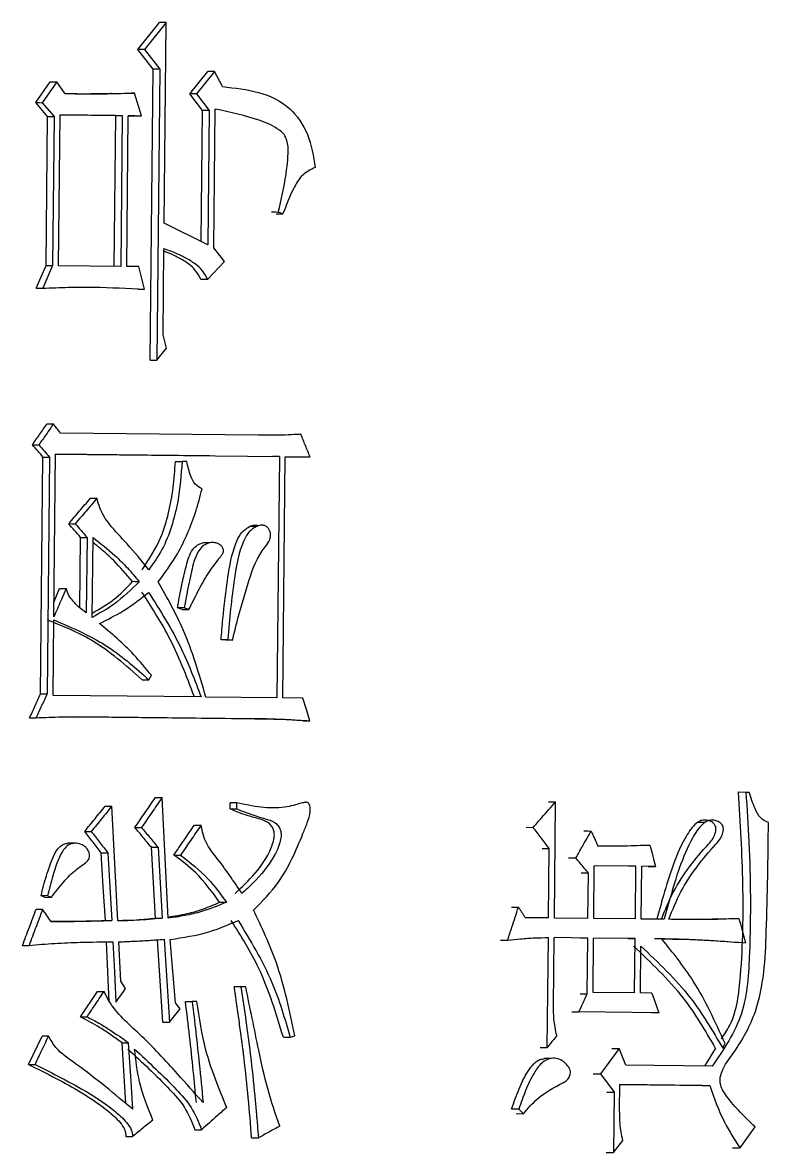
# Model space of a CAD drawing. Header units: millimetres. Extents: x 2448 to 4397, y 790 to 2168.
# Drawn here: x 3190.34 to 3195.16, y 988 to 995.3 of the extents above; entities that cross this region are included whole.
import ezdxf

# ---------------------------------------------------------------- set-up
doc = ezdxf.new("R2010")
doc.units = ezdxf.units.MM

msp = doc.modelspace()

# ---------------------------------------------------------------- linework, layer by layer
at = {"color": 7, "linetype": 'Continuous', "lineweight": 25}
for p, q in [((3191.0817, 995.1216), (3191.2218, 995.2953)), ((3191.2647, 995.295), (3191.1244, 995.1214)), ((3191.2519, 994.0003), (3191.2647, 995.295)), ((3191.1804, 994.9939), (3191.0817, 995.1216)), ((3191.1244, 995.1214), (3191.2232, 994.9937)), ((3191.1618, 993.1151), (3191.1804, 994.9939)), ((3191.2232, 994.9937), (3191.2046, 993.1148)), ((3191.4169, 994.8355), (3191.5333, 994.9803)), ((3191.5766, 994.98), (3191.4601, 994.8353)), ((3191.6294, 994.8821), (3191.5766, 994.98)), ((3190.4221, 994.7784), (3190.5164, 994.9137)), ((3190.5583, 994.9134), (3190.4639, 994.7781)), ((3190.6117, 994.8349), (3190.5583, 994.9134)), ((3190.9085, 994.8367), (3191.0173, 994.84)), ((3191.1047, 994.6932), (3191.0599, 994.8397)), ((3191.5001, 994.7275), (3191.4169, 994.8355)), ((3191.4601, 994.8353), (3191.5434, 994.7273)), ((3190.4987, 994.6899), (3190.4221, 994.7784)), ((3190.4639, 994.7781), (3190.5406, 994.6897)), ((3190.4891, 993.7261), (3190.4987, 994.6899)), ((3190.5406, 994.6897), (3190.531, 993.7259)), ((3190.5698, 993.7255), (3190.5794, 994.699)), ((3190.5794, 994.699), (3190.9813, 994.6945)), ((3190.9388, 994.6948), (3190.5794, 994.6988)), ((3190.9292, 993.7213), (3190.9388, 994.6948)), ((3190.9388, 994.6948), (3190.9813, 994.6945)), ((3190.9813, 994.6945), (3190.9717, 993.721)), ((3191.0103, 993.7206), (3191.0199, 994.6941)), ((3191.0199, 994.6941), (3191.1047, 994.6932)), ((3191.062, 994.6934), (3191.0199, 994.6939)), ((3191.062, 994.6934), (3191.1047, 994.6932)), ((3191.4918, 993.8821), (3191.5001, 994.7275)), ((3191.5434, 994.7273), (3191.5349, 993.8608)), ((3191.573, 993.8409), (3191.5819, 994.7366)), ((3191.5349, 993.8608), (3191.2519, 994.0003)), ((3191.2447, 993.2799), (3191.2502, 993.8348)), ((3191.6412, 993.7526), (3191.573, 993.8409)), ((3191.5326, 993.6369), (3191.6412, 993.7526)), ((3190.4258, 993.5808), (3190.4891, 993.7261)), ((3190.531, 993.7259), (3190.4676, 993.5806)), ((3190.4891, 993.7261), (3190.531, 993.7259)), ((3190.9717, 993.721), (3190.5698, 993.7255)), ((3191.0874, 993.7198), (3191.0103, 993.7206)), ((3191.1244, 993.5733), (3191.0874, 993.7198)), ((3191.5326, 993.6369), (3191.4893, 993.6372)), ((3191.0817, 993.5736), (3191.1244, 993.5733)), ((3191.267, 993.192), (3191.2447, 993.2799)), ((3191.2046, 993.1148), (3191.267, 993.192)), ((3191.1618, 993.1151), (3191.2046, 993.1148)), ((3191.8598, 992.6305), (3190.5823, 992.6446)), ((3190.5395, 991.4573), (3190.55, 992.5087)), ((3190.55, 992.5087), (3191.9961, 992.4927)), ((3191.5438, 992.4974), (3190.55, 992.5085)), ((3190.454, 990.9615), (3190.4691, 992.4899)), ((3190.511, 992.4896), (3190.4959, 990.9612)), ((3191.3243, 992.4609), (3191.3674, 992.4607)), ((3191.3981, 992.4604), (3191.3674, 992.4607)), ((3191.9961, 992.4927), (3191.9521, 992.4929)), ((3191.9961, 992.4927), (3191.9806, 990.935)), ((3192.0188, 990.9346), (3192.0342, 992.4922)), ((3192.0342, 992.4922), (3192.1945, 992.4905)), ((3192.1503, 992.4907), (3192.1945, 992.4905)), ((3190.7758, 992.2239), (3190.8181, 992.2236)), ((3191.8491, 992.0415), (3191.805, 992.0417)), ((3190.7068, 991.5168), (3190.7113, 991.9712)), ((3190.7536, 991.9709), (3190.7487, 991.4842)), ((3190.7871, 991.4546), (3190.7922, 991.9705)), ((3191.5491, 991.9361), (3191.5055, 991.9364)), ((3190.5405, 991.5574), (3190.5767, 991.6416)), ((3191.381, 991.5162), (3191.3379, 991.5164)), ((3191.3686, 991.5063), (3191.338, 991.5164)), ((3190.5345, 990.9511), (3190.5393, 991.4379)), ((3191.663, 991.3085), (3191.6195, 991.3088)), ((3191.6498, 991.3085), (3191.6934, 991.3082)), ((3191.6935, 991.3082), (3191.663, 991.3085)), ((3191.1106, 991.0515), (3191.1534, 991.0513)), ((3190.454, 990.9615), (3190.4959, 990.9612)), ((3191.4905, 990.9405), (3190.5345, 990.9511)), ((3191.9806, 990.935), (3191.5213, 990.9401)), ((3192.1485, 990.9332), (3192.0188, 990.9346)), ((3191.8361, 990.8001), (3190.7061, 990.8126)), ((3190.7189, 990.8127), (3191.8799, 990.7999)), ((3191.8361, 990.8001), (3191.8799, 990.7999)), ((3192.1486, 990.7869), (3192.1928, 990.7866)), ((3194.9614, 990.327), (3195.0092, 990.3267)), ((3195.0092, 990.3267), (3195.0314, 990.3265)), ((3191.6775, 990.2177), (3191.6779, 990.2567)), ((3191.7215, 990.2564), (3191.6779, 990.2567)), ((3191.7211, 990.2175), (3191.7215, 990.2564)), ((3193.7725, 989.513), (3193.7799, 990.2626)), ((3191.6775, 990.218), (3191.7211, 990.2177)), ((3191.4468, 990.1133), (3191.4901, 990.113)), ((3193.5896, 990.099), (3193.6357, 990.0987)), ((3194.7453, 990.1306), (3194.6974, 990.1308)), ((3190.6694, 989.9956), (3190.6269, 989.9958)), ((3193.735, 989.5135), (3193.7394, 989.9613)), ((3191.3144, 989.9199), (3191.3576, 989.9196)), ((3193.9925, 989.8027), (3193.946, 989.803)), ((3193.9896, 989.5106), (3193.9925, 989.8027)), ((3194.027, 989.5102), (3194.0304, 989.8509)), ((3194.2991, 989.8479), (3194.0304, 989.8509)), ((3194.2991, 989.8479), (3194.2522, 989.8482)), ((3194.2957, 989.5072), (3194.2991, 989.8479)), ((3194.333, 989.5068), (3194.3364, 989.8475)), ((3194.4257, 989.8465), (3194.3364, 989.8475)), ((3194.3786, 989.8468), (3194.4257, 989.8465)), ((3190.4984, 989.6566), (3190.4565, 989.6568)), ((3190.4797, 989.6468), (3190.4565, 989.6568)), ((3190.4797, 989.6468), (3190.5216, 989.6465)), ((3193.735, 989.5135), (3193.5849, 989.5151)), ((3193.9896, 989.5106), (3193.7725, 989.513)), ((3194.2957, 989.5072), (3194.027, 989.5102)), ((3194.916, 989.5097), (3194.9641, 989.5094)), ((3194.4819, 989.5051), (3194.333, 989.5068)), ((3194.7292, 989.505), (3194.6147, 989.5041)), ((3193.7267, 988.6762), (3193.7337, 989.3869)), ((3193.7669, 988.9484), (3193.7712, 989.3865)), ((3193.9884, 989.3841), (3193.7712, 989.3865)), ((3193.9418, 989.3843), (3193.9884, 989.3841)), ((3193.9848, 989.0239), (3193.9884, 989.3841)), ((3194.0223, 989.0332), (3194.0257, 989.3836)), ((3194.2945, 989.3806), (3194.0257, 989.3836)), ((3194.2475, 989.3809), (3194.2945, 989.3806)), ((3194.291, 989.0302), (3194.2945, 989.3806)), ((3194.3283, 989.0297), (3194.3312, 989.3314)), ((3190.7115, 988.8751), (3190.8209, 989.039)), ((3190.8209, 989.039), (3190.8633, 989.0388)), ((3191.748, 989.0683), (3191.7043, 989.0686)), ((3191.7786, 989.068), (3191.748, 989.0683)), ((3193.9383, 989.0242), (3193.9848, 989.0239)), ((3194.291, 989.0302), (3194.0223, 989.0332)), ((3194.4027, 989.0289), (3194.3283, 989.0297)), ((3191.3895, 988.9747), (3191.4327, 988.9744)), ((3191.4634, 988.9741), (3191.4327, 988.9744)), ((3194.4461, 988.9018), (3193.9313, 988.9076)), ((3194.399, 988.9021), (3194.4461, 988.9018)), ((3190.3761, 988.5672), (3190.4629, 988.7509)), ((3190.5048, 988.7506), (3190.4629, 988.7509)), ((3191.0039, 988.3152), (3190.9796, 988.7066)), ((3192.0216, 988.7437), (3192.0658, 988.7435)), ((3193.6805, 988.6765), (3193.7267, 988.6762)), ((3194.1905, 988.671), (3194.0694, 988.5069)), ((3194.2342, 988.5635), (3194.1905, 988.671)), ((3194.7441, 988.5573), (3194.8152, 988.6735)), ((3193.7537, 988.6068), (3193.7072, 988.6071)), ((3194.7918, 988.5572), (3194.2342, 988.5635)), ((3194.0694, 988.5069), (3194.1578, 988.3891)), ((3194.194, 988.2718), (3194.1956, 988.4373)), ((3194.1956, 988.4373), (3194.7757, 988.4308)), ((3194.7278, 988.4311), (3194.1956, 988.4371)), ((3194.7278, 988.4311), (3194.7757, 988.4308)), ((3194.1578, 988.3891), (3194.154, 987.9997)), ((3193.5261, 988.2499), (3193.5723, 988.2496)), ((3194.9716, 988.0294), (3195.0691, 988.1646)), ((3194.154, 987.9997), (3194.2144, 988.0769)), ((3194.1072, 988), (3194.154, 987.9997))]:
    msp.add_line(p, q, dxfattribs=at)
at = {"color": 7, "linetype": 'Continuous', "lineweight": 25, "flags": 128}
for points in [[(3191.2647, 995.295), (3191.2407, 995.2952), (3191.2218, 995.2953)], [(3191.1244, 995.1214), (3191.1005, 995.1215), (3191.0817, 995.1216)], [(3191.2232, 994.9937), (3191.1992, 994.9938), (3191.1804, 994.9939)], [(3191.5766, 994.98), (3191.5524, 994.9802), (3191.5333, 994.9803)], [(3190.5164, 994.9137), (3190.5398, 994.9135), (3190.5583, 994.9134)], [(3191.0173, 994.84), (3191.0412, 994.8398), (3191.0599, 994.8397)], [(3191.4601, 994.8353), (3191.4359, 994.8354), (3191.4169, 994.8355)], [(3190.4221, 994.7784), (3190.4456, 994.7783), (3190.4639, 994.7781)], [(3190.4987, 994.6899), (3190.5221, 994.6898), (3190.5406, 994.6897)], [(3191.5434, 994.7273), (3191.5192, 994.7274), (3191.5001, 994.7275)], [(3191.9888, 994.07), (3191.971, 994.0701), (3191.9579, 994.0702), (3191.9449, 994.0703)], [(3191.9753, 994.0602), (3191.993, 994.0601), (3192.0061, 994.06), (3192.0192, 994.0599)], [(3190.4258, 993.5808), (3190.4492, 993.5807), (3190.4676, 993.5806)], [(3190.4945, 992.7038), (3190.5179, 992.7037), (3190.5364, 992.7036)], [(3192.0908, 992.6374), (3192.1155, 992.6373), (3192.1349, 992.6372)], [(3190.4003, 992.5685), (3190.4237, 992.5684), (3190.4421, 992.5683)], [(3190.4691, 992.4899), (3190.4926, 992.4897), (3190.511, 992.4896)], [(3190.635, 992.0597), (3190.6586, 992.0595), (3190.6771, 992.0594)], [(3190.7113, 991.9712), (3190.735, 991.9711), (3190.7536, 991.9709)], [(3190.5767, 991.6417), (3190.5978, 991.6415), (3190.6188, 991.6414)], [(3191.0903, 991.6849), (3191.0787, 991.685), (3191.0671, 991.6851), (3191.0476, 991.6852)], [(3191.3685, 991.5063), (3191.386, 991.5062), (3191.3988, 991.5061), (3191.4117, 991.5061)], [(3191.1534, 991.0513), (3191.1612, 991.0658), (3191.1691, 991.0804)], [(3192.1928, 990.7866), (3192.1707, 990.8599), (3192.1485, 990.9332)], [(3190.3828, 990.8065), (3190.4062, 990.8063), (3190.4246, 990.8062)], [(3191.1953, 990.2912), (3191.2193, 990.2911), (3191.2382, 990.291)], [(3191.2767, 989.5116), (3191.2574, 989.9013), (3191.2382, 990.291)], [(3193.7336, 990.2629), (3193.7594, 990.2628), (3193.7799, 990.2626)], [(3190.8715, 990.2364), (3190.8953, 990.2362), (3190.914, 990.2361)], [(3190.953, 989.4958), (3190.9335, 989.8659), (3190.914, 990.2361)], [(3191.0627, 990.098), (3191.0866, 990.0978), (3191.1054, 990.0977)], [(3190.7388, 990.0723), (3190.7625, 990.0722), (3190.7811, 990.0721)], [(3193.9636, 990.0754), (3193.9896, 990.0752), (3194.0102, 990.0751)], [(3191.1691, 989.9702), (3191.1931, 989.9701), (3191.212, 989.97)], [(3191.1953, 989.5123), (3191.1822, 989.7413), (3191.1691, 989.9702)], [(3191.212, 989.97), (3191.2251, 989.741), (3191.2382, 989.5121)], [(3193.6932, 989.9616), (3193.719, 989.9614), (3193.7394, 989.9613)], [(3194.3428, 989.9835), (3194.369, 989.9833), (3194.3898, 989.9832)], [(3194.3898, 989.9832), (3194.4011, 989.9402), (3194.4134, 989.8933), (3194.4257, 989.8465)], [(3190.8454, 989.9349), (3190.8692, 989.9347), (3190.8879, 989.9346)], [(3190.8719, 989.4964), (3190.8587, 989.7156), (3190.8454, 989.9349)], [(3190.8879, 989.9346), (3190.9012, 989.7154), (3190.9144, 989.4962)], [(3193.8647, 989.9012), (3193.8906, 989.9011), (3193.9112, 989.9009)], [(3191.6103, 989.6148), (3191.622, 989.6147), (3191.6337, 989.6147), (3191.6538, 989.6146)], [(3193.4945, 989.5841), (3193.5201, 989.5839), (3193.5404, 989.5838)], [(3190.4247, 989.5695), (3190.4482, 989.5694), (3190.4666, 989.5693)], [(3191.1953, 989.5123), (3191.2193, 989.5122), (3191.2382, 989.5121)], [(3194.9641, 989.5094), (3194.9758, 989.4666), (3194.9876, 989.4238), (3195.0069, 989.3531)], [(3190.8719, 989.4964), (3190.8957, 989.4963), (3190.9144, 989.4962)], [(3191.2424, 988.84), (3191.2258, 989.1079), (3191.2095, 989.3728)], [(3191.2522, 989.3756), (3191.2688, 989.1077), (3191.2854, 988.8398)], [(3191.3251, 988.9659), (3191.3079, 989.1705), (3191.2907, 989.3752)], [(3193.4248, 989.3707), (3193.4504, 989.3705), (3193.4707, 989.3704)], [(3190.3373, 989.3368), (3190.3607, 989.3367), (3190.379, 989.3366)], [(3190.8975, 988.9704), (3190.8879, 989.1652), (3190.8783, 989.3601)], [(3190.9208, 989.3598), (3190.9304, 989.165), (3190.9401, 988.9701)], [(3190.9723, 989.1061), (3190.9658, 989.2327), (3190.9594, 989.3594)], [(3191.0026, 989.0571), (3190.9875, 989.0816), (3190.9723, 989.1061)], [(3194.4027, 989.0289), (3194.417, 988.9872), (3194.4316, 988.9445), (3194.4461, 988.9018)], [(3191.3554, 988.9266), (3191.3403, 988.9462), (3191.3251, 988.9659)], [(3190.7115, 988.8751), (3190.7352, 988.875), (3190.7538, 988.8748)], [(3193.8848, 988.9079), (3193.9107, 988.9078), (3193.9313, 988.9076)], [(3191.2424, 988.84), (3191.2665, 988.8399), (3191.2854, 988.8398)], [(3190.9796, 988.7066), (3191.0035, 988.7065), (3191.0223, 988.7064)], [(3191.0489, 988.2779), (3191.0377, 988.4573), (3191.03, 988.5818), (3191.0223, 988.7064)], [(3194.1437, 988.6713), (3194.1698, 988.6712), (3194.1905, 988.671)], [(3194.8596, 988.6733), (3194.8671, 988.6878), (3194.8747, 988.7022)], [(3190.3761, 988.5672), (3190.397, 988.5671), (3190.4179, 988.567)], [(3194.0227, 988.5072), (3194.0487, 988.507), (3194.0694, 988.5069)], [(3194.1111, 988.3894), (3194.1371, 988.3892), (3194.1578, 988.3891)], [(3193.5426, 988.2791), (3193.5307, 988.2792), (3193.5189, 988.2793), (3193.4966, 988.2794)], [(3191.4503, 988.1464), (3191.4612, 988.1464), (3191.4722, 988.1463), (3191.4936, 988.1462)], [(3191.0044, 988.1027), (3191.0258, 988.1026), (3191.0471, 988.1024)], [(3191.8169, 988.0937), (3191.8415, 988.0935), (3191.8608, 988.0934)], [(3194.9238, 988.0297), (3194.9356, 988.0297), (3194.9478, 988.0296), (3194.9716, 988.0294)]]:
    msp.add_lwpolyline(points, dxfattribs=at)
at = {"color": 7, "linetype": 'Continuous', "lineweight": 25}
for points, knots in [([(3191.0599, 994.8397), (3191.0014, 994.8373), (3190.8976, 994.833), (3190.7481, 994.8331), (3190.6572, 994.8343), (3190.6117, 994.8349)], [0, 0, 0, 0, 0.392515, 0.696222, 1, 1, 1, 1]), ([(3190.9136, 994.8365), (3190.9136, 994.8365), (3190.9137, 994.8365), (3190.9132, 994.8365), (3190.9116, 994.8365), (3190.8693, 994.8354), (3190.7896, 994.834), (3190.707, 994.8341), (3190.6616, 994.8344), (3190.6506, 994.8345), (3190.6484, 994.8345)], [0, 0, 0, 0, 0.0021415, 0.0097285, 0.0175373, 0.0350819, 0.5090974, 0.8321856, 0.9660672, 1, 1, 1, 1]), ([(3191.6294, 994.8821), (3191.7881, 994.8638), (3192.0118, 994.8381), (3192.1928, 994.576), (3192.2162, 994.4327), (3192.2282, 994.3594)], [0, 0, 0, 0, 0.543493, 0.766307, 1, 1, 1, 1]), ([(3191.9888, 994.07), (3192.0076, 994.1512), (3192.0304, 994.2495), (3192.0478, 994.3776), (3192.0541, 994.4504), (3192.052, 994.5223), (3192.0281, 994.5739), (3191.971, 994.6243), (3191.8211, 994.6853), (3191.6789, 994.7158), (3191.5819, 994.7366)], [0, 0, 0, 0, 0.238484, 0.289026, 0.367873, 0.447442, 0.488553, 0.52945, 0.678936, 1, 1, 1, 1]), ([(3192.2282, 994.3594), (3192.1992, 994.3457), (3192.1395, 994.3174), (3192.0726, 994.2034), (3192.0396, 994.1147), (3192.0192, 994.0599)], [0, 0, 0, 0, 0.266925, 0.547946, 1, 1, 1, 1]), ([(3192.0192, 994.0599), (3192.0167, 994.0608), (3192.0103, 994.0629), (3192.0002, 994.0662), (3191.9926, 994.0687), (3191.9888, 994.07)], [0, 0, 0, 0, 0.249993, 0.625002, 1, 1, 1, 1]), ([(3191.4893, 993.6372), (3191.4788, 993.6568), (3191.4582, 993.6955), (3191.407, 993.7416), (3191.3458, 993.7775), (3191.2915, 993.8034), (3191.2591, 993.8154), (3191.2501, 993.8188)], [0, 0, 0, 0, 0.2035671, 0.4019478, 0.6538387, 0.9037556, 1, 1, 1, 1]), ([(3191.5326, 993.6369), (3191.5221, 993.6565), (3191.5014, 993.6952), (3191.4502, 993.7413), (3191.3889, 993.7774), (3191.3204, 993.8093), (3191.2736, 993.8263), (3191.2502, 993.8348)], [0, 0, 0, 0, 0.176504, 0.348574, 0.567112, 0.783963, 1, 1, 1, 1]), ([(3190.4676, 993.5806), (3190.5227, 993.5827), (3190.633, 993.5868), (3190.8523, 993.5882), (3191.0158, 993.5793), (3191.1244, 993.5733)], [0, 0, 0, 0, 0.2512252, 0.5024775, 1, 1, 1, 1]), ([(3190.4003, 992.5685), (3190.416, 992.5911), (3190.4474, 992.6362), (3190.4788, 992.6812), (3190.4945, 992.7038)], [0, 0, 0, 0, 0.500001, 1, 1, 1, 1]), ([(3190.5364, 992.7036), (3190.5207, 992.681), (3190.4892, 992.6359), (3190.4578, 992.5908), (3190.4421, 992.5683)], [0, 0, 0, 0, 0.500001, 1, 1, 1, 1]), ([(3190.5823, 992.6446), (3190.5746, 992.6544), (3190.5593, 992.6741), (3190.544, 992.6937), (3190.5364, 992.7036)], [0, 0, 0, 0, 0.500003, 1, 1, 1, 1]), ([(3192.1349, 992.6372), (3192.1078, 992.6355), (3192.0536, 992.6323), (3191.9619, 992.6302), (3191.8973, 992.6304), (3191.8598, 992.6305)], [0, 0, 0, 0, 0.296165, 0.592354, 1, 1, 1, 1]), ([(3192.1945, 992.4905), (3192.1845, 992.5149), (3192.1647, 992.5638), (3192.1448, 992.6127), (3192.1349, 992.6372)], [0, 0, 0, 0, 0.500001, 1, 1, 1, 1]), ([(3190.4691, 992.4899), (3190.4577, 992.503), (3190.4347, 992.5292), (3190.4117, 992.5554), (3190.4003, 992.5685)], [0, 0, 0, 0, 0.500001, 1, 1, 1, 1]), ([(3190.4421, 992.5683), (3190.4536, 992.5552), (3190.4765, 992.529), (3190.4995, 992.5027), (3190.511, 992.4896)], [0, 0, 0, 0, 0.500002, 1, 1, 1, 1]), ([(3191.1098, 991.7623), (3191.1543, 991.8298), (3191.2284, 991.9421), (3191.2831, 992.1288), (3191.3136, 992.2929), (3191.3207, 992.4049), (3191.3243, 992.4609)], [0, 0, 0, 0, 0.3330673, 0.5537859, 0.7764755, 1, 1, 1, 1]), ([(3191.3674, 992.4607), (3191.3609, 992.3741), (3191.3502, 992.2318), (3191.3025, 992.0413), (3191.2431, 991.8894), (3191.1826, 991.8042), (3191.1526, 991.762)], [0, 0, 0, 0, 0.344663, 0.566326, 0.785297, 1, 1, 1, 1]), ([(3191.4962, 992.284), (3191.4807, 992.2929), (3191.4489, 992.3111), (3191.4167, 992.3772), (3191.4052, 992.4286), (3191.3981, 992.4604)], [0, 0, 0, 0, 0.26653, 0.547401, 1, 1, 1, 1]), ([(3191.2135, 991.6835), (3191.2569, 991.7426), (3191.3288, 991.8403), (3191.4047, 991.9966), (3191.4588, 992.1365), (3191.4837, 992.2347), (3191.4962, 992.284)], [0, 0, 0, 0, 0.334631, 0.554427, 0.776376, 1, 1, 1, 1]), ([(3190.635, 992.0597), (3190.6584, 992.087), (3190.7053, 992.1416), (3190.7521, 992.1963), (3190.7756, 992.2236)], [0, 0, 0, 0, 0.5, 1, 1, 1, 1]), ([(3190.8179, 992.2234), (3190.7944, 992.196), (3190.7475, 992.1414), (3190.7006, 992.0867), (3190.6771, 992.0594)], [0, 0, 0, 0, 0.500001, 1, 1, 1, 1]), ([(3191.1526, 991.762), (3191.1067, 991.8188), (3191.0247, 991.9204), (3190.9062, 992.039), (3190.8393, 992.1411), (3190.8236, 992.2024), (3190.8181, 992.2234)], [0, 0, 0, 0, 0.382487, 0.68406, 0.891822, 1, 1, 1, 1]), ([(3190.7113, 991.9712), (3190.6986, 991.9859), (3190.6732, 992.0154), (3190.6477, 992.0449), (3190.635, 992.0597)], [0, 0, 0, 0, 0.500001, 1, 1, 1, 1]), ([(3190.6771, 992.0594), (3190.6898, 992.0447), (3190.7153, 992.0152), (3190.7408, 991.9857), (3190.7536, 991.9709)], [0, 0, 0, 0, 0.500001, 1, 1, 1, 1]), ([(3191.6195, 991.3088), (3191.6232, 991.3537), (3191.6342, 991.4885), (3191.658, 991.6977), (3191.6924, 991.8844), (3191.7409, 991.9918), (3191.7804, 992.0296), (3191.8152, 992.0479), (3191.841, 992.0514), (3191.8556, 992.0498), (3191.8612, 992.0458), (3191.8617, 992.0454)], [0, 0, 0, 0, 0.158302, 0.475051, 0.741361, 0.822994, 0.892685, 0.944081, 0.973479, 0.997489, 1, 1, 1, 1]), ([(3191.6934, 991.3083), (3191.7031, 991.3479), (3191.7321, 991.4668), (3191.7889, 991.66), (3191.8454, 991.8368), (3191.9151, 991.9223), (3191.9374, 991.9578), (3191.9407, 991.9902), (3191.936, 992.0115), (3191.9256, 992.0304), (3191.9103, 992.0444), (3191.8904, 992.0515), (3191.8637, 992.049), (3191.8284, 992.0324), (3191.79, 991.9981), (3191.7351, 991.891), (3191.6954, 991.6572), (3191.6733, 991.4437), (3191.6632, 991.3103), (3191.663, 991.3085)], [0, 0, 0, 0, 0.073869, 0.221616, 0.369704, 0.400967, 0.432575, 0.44545, 0.458313, 0.471409, 0.484986, 0.497866, 0.513385, 0.539116, 0.575431, 0.611237, 0.759298, 0.996827, 1, 1, 1, 1]), ([(3191.0476, 991.6852), (3191.008, 991.7316), (3190.943, 991.808), (3190.8543, 991.8882), (3190.808, 991.9245), (3190.7919, 991.9372)], [0, 0, 0, 0, 0.5028672, 0.8263498, 1, 1, 1, 1]), ([(3190.7922, 991.9705), (3190.8398, 991.9328), (3190.917, 991.8715), (3191.0161, 991.775), (3191.0655, 991.715), (3191.0903, 991.6849)], [0, 0, 0, 0, 0.444839, 0.721538, 1, 1, 1, 1]), ([(3191.3379, 991.5164), (3191.3398, 991.5273), (3191.3496, 991.5817), (3191.3657, 991.6738), (3191.3953, 991.7879), (3191.4187, 991.878), (3191.4644, 991.9222), (3191.4979, 991.9356), (3191.5235, 991.941), (3191.5352, 991.9367), (3191.5365, 991.9362)], [0, 0, 0, 0, 0.063995, 0.320012, 0.537936, 0.756916, 0.838268, 0.919249, 0.991307, 1, 1, 1, 1]), ([(3191.4117, 991.5061), (3191.431, 991.5447), (3191.4695, 991.622), (3191.5311, 991.736), (3191.5871, 991.809), (3191.6224, 991.8536), (3191.6318, 991.8699), (3191.6355, 991.8849), (3191.6343, 991.8965), (3191.6282, 991.9089), (3191.6146, 991.9231), (3191.5926, 991.9351), (3191.5617, 991.9399), (3191.5276, 991.9317), (3191.4932, 991.9113), (3191.4517, 991.8523), (3191.4193, 991.7149), (3191.3956, 991.5944), (3191.381, 991.5162), (3191.381, 991.5161)], [0, 0, 0, 0, 0.124949, 0.249948, 0.37535, 0.396486, 0.419076, 0.429332, 0.439703, 0.450997, 0.468761, 0.497932, 0.527836, 0.567323, 0.607841, 0.649744, 0.775213, 0.999895, 1, 1, 1, 1]), ([(3190.6188, 991.6414), (3190.6072, 991.6144), (3190.5882, 991.5702), (3190.5617, 991.5089), (3190.5469, 991.4745), (3190.5395, 991.4573)], [0, 0, 0, 0, 0.439788, 0.719894, 1, 1, 1, 1]), ([(3190.7487, 991.4842), (3190.7305, 991.4973), (3190.7002, 991.519), (3190.6636, 991.5578), (3190.6343, 991.5947), (3190.624, 991.6257), (3190.6188, 991.6414)], [0, 0, 0, 0, 0.333059, 0.551867, 0.77346, 1, 1, 1, 1]), ([(3191.0903, 991.6849), (3191.038, 991.6337), (3190.9452, 991.5427), (3190.8352, 991.4814), (3190.7871, 991.4546)], [0, 0, 0, 0, 0.563298, 1, 1, 1, 1]), ([(3190.7874, 991.4818), (3190.8337, 991.5083), (3190.9287, 991.5625), (3191.0073, 991.6436), (3191.0476, 991.6852)], [0, 0, 0, 0, 0.487836, 1, 1, 1, 1]), ([(3191.5212, 990.9401), (3191.4781, 991.0878), (3191.4014, 991.3499), (3191.2706, 991.5821), (3191.2135, 991.6834)], [0, 0, 0, 0, 0.563543, 1, 1, 1, 1]), ([(3190.8331, 991.4151), (3190.8849, 991.4403), (3190.9668, 991.4801), (3191.0708, 991.5522), (3191.1244, 991.5947), (3191.1512, 991.616)], [0, 0, 0, 0, 0.4622839, 0.7306758, 1, 1, 1, 1]), ([(3191.4472, 990.9407), (3191.3958, 991.0758), (3191.3045, 991.3153), (3191.168, 991.5249), (3191.1085, 991.6163)], [0, 0, 0, 0, 0.563855, 1, 1, 1, 1]), ([(3191.1512, 991.616), (3191.2258, 991.4982), (3191.3599, 991.2864), (3191.4504, 991.0468), (3191.4905, 990.9405)], [0, 0, 0, 0, 0.556173, 1, 1, 1, 1]), ([(3191.4117, 991.5061), (3191.4091, 991.5069), (3191.4027, 991.509), (3191.3925, 991.5124), (3191.3849, 991.5149), (3191.3811, 991.5161)], [0, 0, 0, 0, 0.253332, 0.626666, 1, 1, 1, 1]), ([(3191.1106, 991.0515), (3191.0049, 991.1444), (3190.8179, 991.3089), (3190.5945, 991.3989), (3190.4974, 991.4381)], [0, 0, 0, 0, 0.564976, 1, 1, 1, 1]), ([(3190.5393, 991.4379), (3190.6626, 991.3851), (3190.8847, 991.29), (3191.0706, 991.1248), (3191.1534, 991.0513)], [0, 0, 0, 0, 0.554853, 1, 1, 1, 1]), ([(3191.1691, 991.0804), (3191.1321, 991.1256), (3191.0629, 991.2102), (3190.9489, 991.3203), (3190.8717, 991.3834), (3190.8331, 991.4151)], [0, 0, 0, 0, 0.363769, 0.680971, 1, 1, 1, 1]), ([(3190.4959, 990.9612), (3190.484, 990.9354), (3190.4603, 990.8837), (3190.4365, 990.8321), (3190.4246, 990.8062)], [0, 0, 0, 0, 0.500001, 1, 1, 1, 1]), ([(3190.4246, 990.8062), (3190.4521, 990.8075), (3190.5072, 990.81), (3190.6053, 990.8126), (3190.6758, 990.8127), (3190.7189, 990.8127)], [0, 0, 0, 0, 0.280485, 0.560981, 1, 1, 1, 1]), ([(3192.1486, 990.7869), (3192.1222, 990.7887), (3192.0695, 990.7922), (3191.9654, 990.7975), (3191.8875, 990.7991), (3191.8361, 990.8001)], [0, 0, 0, 0, 0.253567, 0.507138, 1, 1, 1, 1]), ([(3191.8799, 990.7999), (3191.9067, 990.7994), (3191.9601, 990.7984), (3192.0645, 990.7949), (3192.142, 990.7899), (3192.1928, 990.7866)], [0, 0, 0, 0, 0.255746, 0.511498, 1, 1, 1, 1]), ([(3195.0092, 990.3267), (3195.0166, 990.2188), (3195.0404, 989.873), (3195.0416, 989.4001), (3195.0119, 988.8783), (3194.8659, 988.665), (3194.792, 988.557)], [0, 0, 0, 0, 0.176118, 0.564379, 0.779513, 1, 1, 1, 1]), ([(3194.8512, 988.7323), (3194.8707, 988.7613), (3194.9487, 988.8774), (3194.9888, 989.2339), (3194.998, 989.7325), (3194.9734, 990.1282), (3194.961, 990.327)], [0, 0, 0, 0, 0.067826, 0.270856, 0.633568, 1, 1, 1, 1]), ([(3195.155, 990.1304), (3195.1368, 990.1389), (3195.0995, 990.1566), (3195.0602, 990.2322), (3195.0424, 990.2905), (3195.0314, 990.3265)], [0, 0, 0, 0, 0.2657402, 0.5469275, 1, 1, 1, 1]), ([(3191.0627, 990.098), (3191.0848, 990.1302), (3191.129, 990.1946), (3191.1732, 990.259), (3191.1953, 990.2912)], [0, 0, 0, 0, 0.500001, 1, 1, 1, 1]), ([(3191.2382, 990.291), (3191.2161, 990.2588), (3191.1719, 990.1943), (3191.1276, 990.1299), (3191.1054, 990.0977)], [0, 0, 0, 0, 0.4999999, 1, 1, 1, 1]), ([(3191.8294, 989.5639), (3191.8854, 989.6208), (3192.0214, 989.7589), (3192.1136, 989.9715), (3192.1766, 990.1275), (3192.1964, 990.1872), (3192.1959, 990.2298), (3192.1902, 990.2473), (3192.1849, 990.2548), (3192.1777, 990.2593), (3192.1634, 990.2616), (3192.114, 990.2476), (3191.9678, 990.2056), (3191.8253, 990.235), (3191.7215, 990.2564)], [0, 0, 0, 0, 0.187048, 0.454157, 0.509952, 0.566481, 0.592402, 0.601189, 0.607197, 0.613242, 0.621313, 0.643001, 0.740094, 1, 1, 1, 1]), ([(3193.6357, 990.0987), (3193.6541, 990.1197), (3193.6874, 990.1575), (3193.7355, 990.2121), (3193.7651, 990.2458), (3193.7799, 990.2626)], [0, 0, 0, 0, 0.383556, 0.691778, 1, 1, 1, 1]), ([(3190.7388, 990.0723), (3190.7609, 990.0997), (3190.8052, 990.1544), (3190.8494, 990.209), (3190.8715, 990.2364)], [0, 0, 0, 0, 0.500001, 1, 1, 1, 1]), ([(3190.914, 990.2361), (3190.8919, 990.2088), (3190.8476, 990.1541), (3190.8033, 990.0994), (3190.7811, 990.0721)], [0, 0, 0, 0, 0.5, 1, 1, 1, 1]), ([(3191.7103, 989.6721), (3191.7547, 989.7137), (3191.8438, 989.7973), (3191.928, 989.9204), (3191.9601, 990.0128), (3191.965, 990.0547), (3191.9595, 990.084), (3191.9461, 990.1084), (3191.9237, 990.1314), (3191.8775, 990.152), (3191.7918, 990.17), (3191.7219, 990.1993), (3191.6776, 990.2179)], [0, 0, 0, 0, 0.224216, 0.450493, 0.523886, 0.561667, 0.593062, 0.624399, 0.658764, 0.709428, 0.815762, 1, 1, 1, 1]), ([(3191.7212, 990.2177), (3191.7862, 990.1932), (3191.8628, 990.1642), (3191.9539, 990.1397), (3191.9828, 990.118), (3192.0015, 990.0896), (3192.0095, 990.0567), (3192.0019, 989.996), (3191.9509, 989.8771), (3191.8562, 989.766), (3191.7778, 989.6937), (3191.754, 989.6719)], [0, 0, 0, 0, 0.26787, 0.315918, 0.36459, 0.399923, 0.435463, 0.478144, 0.60612, 0.880668, 1, 1, 1, 1]), ([(3191.1691, 989.9702), (3191.1513, 989.9915), (3191.1159, 990.0341), (3191.0804, 990.0767), (3191.0627, 990.098)], [0, 0, 0, 0, 0.500001, 1, 1, 1, 1]), ([(3191.1054, 990.0977), (3191.1232, 990.0764), (3191.1587, 990.0338), (3191.1942, 989.9913), (3191.212, 989.97)], [0, 0, 0, 0, 0.500002, 1, 1, 1, 1]), ([(3191.4901, 990.1129), (3191.468, 990.0807), (3191.4239, 990.0163), (3191.3797, 989.9519), (3191.3576, 989.9197)], [0, 0, 0, 0, 0.500001, 1, 1, 1, 1]), ([(3191.754, 989.6719), (3191.7009, 989.7509), (3191.6269, 989.8611), (3191.5161, 989.9943), (3191.4988, 990.0731), (3191.4901, 990.1129)], [0, 0, 0, 0, 0.556929, 0.775935, 1, 1, 1, 1]), ([(3193.7394, 989.9613), (3193.7221, 989.9842), (3193.6962, 990.0186), (3193.6616, 990.0644), (3193.6443, 990.0873), (3193.6357, 990.0987)], [0, 0, 0, 0, 0.5, 0.75, 1, 1, 1, 1]), ([(3194.4641, 989.505), (3194.4885, 989.5655), (3194.5624, 989.7491), (3194.6941, 989.9093), (3194.7974, 990.0236), (3194.8122, 990.0576), (3194.8167, 990.0833), (3194.8153, 990.1017), (3194.808, 990.1178), (3194.7926, 990.1326), (3194.7695, 990.1434), (3194.7406, 990.1479), (3194.7085, 990.1404), (3194.6619, 990.1042), (3194.5604, 989.9434), (3194.4966, 989.7301), (3194.4467, 989.5512), (3194.4353, 989.5089), (3194.4344, 989.5054)], [0, 0, 0, 0, 0.124963, 0.379445, 0.41127, 0.436681, 0.449548, 0.460099, 0.470743, 0.482926, 0.503252, 0.525075, 0.546926, 0.573931, 0.646512, 0.916703, 0.993183, 1, 1, 1, 1]), ([(3194.5116, 989.5047), (3194.536, 989.5652), (3194.61, 989.7487), (3194.7417, 989.9091), (3194.8453, 990.0231), (3194.8601, 990.0572), (3194.8646, 990.0828), (3194.8633, 990.1013), (3194.856, 990.1174), (3194.8407, 990.1322), (3194.8176, 990.143), (3194.7887, 990.1476), (3194.7567, 990.1403), (3194.71, 990.1043), (3194.6091, 989.9453), (3194.5448, 989.7319), (3194.4947, 989.5527), (3194.4828, 989.5086), (3194.4819, 989.5051)], [0, 0, 0, 0, 0.1249047, 0.3792719, 0.4112857, 0.4365828, 0.4495005, 0.4600431, 0.470679, 0.4828283, 0.5031123, 0.5249051, 0.5467959, 0.5737453, 0.6458627, 0.9131757, 0.9931386, 1, 1, 1, 1]), ([(3195.0691, 988.1646), (3195.0039, 988.2268), (3194.9275, 988.2998), (3194.8584, 988.4002), (3194.8429, 988.4387), (3194.8411, 988.479), (3194.8626, 988.555), (3194.964, 988.6814), (3195.1201, 988.9638), (3195.1481, 989.4916), (3195.1525, 989.8975), (3195.155, 990.1304)], [0, 0, 0, 0, 0.136958, 0.160696, 0.179381, 0.195044, 0.215469, 0.288342, 0.432569, 0.674552, 1, 1, 1, 1]), ([(3190.8454, 989.9349), (3190.8277, 989.9578), (3190.7921, 990.0036), (3190.7566, 990.0494), (3190.7388, 990.0723)], [0, 0, 0, 0, 0.500001, 1, 1, 1, 1]), ([(3190.7811, 990.0721), (3190.7989, 990.0492), (3190.8345, 990.0033), (3190.8701, 989.9575), (3190.8879, 989.9346)], [0, 0, 0, 0, 0.500002, 1, 1, 1, 1]), ([(3193.9112, 989.9009), (3193.9254, 989.9259), (3193.949, 989.9675), (3193.982, 990.0255), (3194.0008, 990.0586), (3194.0102, 990.0751)], [0, 0, 0, 0, 0.4307181, 0.7153591, 1, 1, 1, 1]), ([(3194.0102, 990.0751), (3194.0161, 990.0618), (3194.0264, 990.0389), (3194.041, 990.0062), (3194.0497, 989.9869), (3194.054, 989.9772)], [0, 0, 0, 0, 0.406795, 0.703397, 1, 1, 1, 1]), ([(3190.4565, 989.6568), (3190.4675, 989.7002), (3190.4894, 989.7871), (3190.5245, 989.8851), (3190.5567, 989.9529), (3190.5849, 989.9815), (3190.6104, 989.9948), (3190.6236, 989.9947), (3190.6269, 989.9947)], [0, 0, 0, 0, 0.330974, 0.662792, 0.775924, 0.890848, 0.972301, 1, 1, 1, 1]), ([(3190.5216, 989.6465), (3190.5483, 989.68), (3190.5987, 989.7433), (3190.6714, 989.8213), (3190.73, 989.8576), (3190.7582, 989.8827), (3190.7678, 989.8978), (3190.7711, 989.9143), (3190.7684, 989.9341), (3190.7594, 989.9553), (3190.7413, 989.976), (3190.7113, 989.9916), (3190.6762, 989.9988), (3190.642, 989.9901), (3190.6153, 989.9715), (3190.5696, 989.9083), (3190.5356, 989.7975), (3190.5098, 989.6997), (3190.4984, 989.6566)], [0, 0, 0, 0, 0.141381, 0.266673, 0.352078, 0.377108, 0.393197, 0.409453, 0.428555, 0.455028, 0.481849, 0.518163, 0.570574, 0.605443, 0.640193, 0.679347, 0.858499, 1, 1, 1, 1]), ([(3194.3898, 989.9832), (3194.3347, 989.9808), (3194.2513, 989.9771), (3194.1393, 989.9767), (3194.0825, 989.9771), (3194.054, 989.9772)], [0, 0, 0, 0, 0.493257, 0.746615, 1, 1, 1, 1]), ([(3191.6103, 989.6148), (3191.5617, 989.6815), (3191.4757, 989.7994), (3191.3633, 989.8834), (3191.3145, 989.9199)], [0, 0, 0, 0, 0.56527, 1, 1, 1, 1]), ([(3191.3576, 989.9196), (3191.4193, 989.8717), (3191.5305, 989.7854), (3191.6158, 989.6672), (3191.6538, 989.6146)], [0, 0, 0, 0, 0.554585, 1, 1, 1, 1]), ([(3193.9925, 989.8027), (3193.9836, 989.8134), (3193.9656, 989.8352), (3193.9385, 989.8679), (3193.9203, 989.8899), (3193.9112, 989.9009)], [0, 0, 0, 0, 0.328624, 0.664312, 1, 1, 1, 1]), ([(3190.5216, 989.6466), (3190.5196, 989.6474), (3190.5148, 989.6495), (3190.507, 989.6529), (3190.5013, 989.6553), (3190.4984, 989.6566)], [0, 0, 0, 0, 0.25919, 0.629595, 1, 1, 1, 1]), ([(3191.2763, 989.5196), (3191.3175, 989.5262), (3191.3951, 989.5385), (3191.5071, 989.5702), (3191.5758, 989.5999), (3191.6103, 989.6148)], [0, 0, 0, 0, 0.361259, 0.679346, 1, 1, 1, 1]), ([(3191.6538, 989.6146), (3191.6006, 989.5928), (3191.513, 989.5569), (3191.3856, 989.5275), (3191.313, 989.5169), (3191.2767, 989.5116)], [0, 0, 0, 0, 0.436496, 0.717607, 1, 1, 1, 1]), ([(3193.4707, 989.3704), (3193.4798, 989.3984), (3193.4961, 989.448), (3193.5193, 989.5192), (3193.5334, 989.5623), (3193.5404, 989.5838)], [0, 0, 0, 0, 0.394364, 0.697182, 1, 1, 1, 1]), ([(3193.5404, 989.5838), (3193.5442, 989.5781), (3193.5516, 989.5666), (3193.5627, 989.5495), (3193.5738, 989.5323), (3193.5812, 989.5209), (3193.5849, 989.5151)], [0, 0, 0, 0, 0.2500001, 0.5000002, 0.7500003, 1, 1, 1, 1]), ([(3190.3373, 989.3368), (3190.3518, 989.3756), (3190.381, 989.4532), (3190.4102, 989.5307), (3190.4247, 989.5695)], [0, 0, 0, 0, 0.5000005, 1, 1, 1, 1]), ([(3190.4666, 989.5693), (3190.452, 989.5305), (3190.4228, 989.4529), (3190.3936, 989.3754), (3190.379, 989.3366)], [0, 0, 0, 0, 0.5, 1, 1, 1, 1]), ([(3190.5201, 989.4908), (3190.5112, 989.5039), (3190.4933, 989.53), (3190.4755, 989.5562), (3190.4666, 989.5693)], [0, 0, 0, 0, 0.500003, 1, 1, 1, 1]), ([(3190.953, 989.4965), (3190.9664, 989.4965), (3191.0075, 989.4967), (3191.0884, 989.5021), (3191.1555, 989.5085), (3191.1953, 989.5123)], [0, 0, 0, 0, 0.166093, 0.507171, 1, 1, 1, 1]), ([(3191.2382, 989.5121), (3191.2105, 989.5092), (3191.155, 989.5034), (3191.0599, 989.4969), (3190.9925, 989.4962), (3190.953, 989.4958)], [0, 0, 0, 0, 0.2927386, 0.5855161, 1, 1, 1, 1]), ([(3192.0964, 988.7529), (3192.063, 988.9127), (3192.0037, 989.1963), (3191.8823, 989.4522), (3191.8294, 989.5639)], [0, 0, 0, 0, 0.563595, 1, 1, 1, 1]), ([(3194.9641, 989.5094), (3194.9068, 989.5076), (3194.8029, 989.5044), (3194.6521, 989.5038), (3194.5584, 989.5044), (3194.5116, 989.5047)], [0, 0, 0, 0, 0.380581, 0.690284, 1, 1, 1, 1]), ([(3194.7285, 989.5053), (3194.7448, 989.5054), (3194.8074, 989.5058), (3194.8698, 989.508), (3194.916, 989.5097)], [0, 0, 0, 0, 0.259623, 1, 1, 1, 1]), ([(3190.5198, 989.4912), (3190.5657, 989.4911), (3190.6474, 989.4911), (3190.7648, 989.4932), (3190.8362, 989.4954), (3190.8719, 989.4964)], [0, 0, 0, 0, 0.390458, 0.695217, 1, 1, 1, 1]), ([(3190.9144, 989.4962), (3190.8843, 989.4953), (3190.8037, 989.4928), (3190.6722, 989.4905), (3190.5708, 989.4907), (3190.5201, 989.4908)], [0, 0, 0, 0, 0.229418, 0.614669, 1, 1, 1, 1]), ([(3191.2907, 989.3752), (3191.3747, 989.3874), (3191.5253, 989.4093), (3191.6667, 989.4701), (3191.7292, 989.4969)], [0, 0, 0, 0, 0.558363, 1, 1, 1, 1]), ([(3192.0216, 988.7437), (3191.9755, 988.8957), (3191.8938, 989.1651), (3191.7488, 989.3964), (3191.6856, 989.4972)], [0, 0, 0, 0, 0.564202, 1, 1, 1, 1]), ([(3191.7292, 989.4969), (3191.8087, 989.3672), (3191.9519, 989.1337), (3192.0307, 988.8635), (3192.0658, 988.7434)], [0, 0, 0, 0, 0.555526, 1, 1, 1, 1]), ([(3190.9594, 989.3594), (3190.9905, 989.3607), (3191.055, 989.3633), (3191.1526, 989.3687), (3191.219, 989.3733), (3191.2522, 989.3756)], [0, 0, 0, 0, 0.318407, 0.659182, 1, 1, 1, 1]), ([(3193.4707, 989.3704), (3193.4984, 989.3734), (3193.5561, 989.3795), (3193.6438, 989.3859), (3193.7037, 989.3866), (3193.7337, 989.3869)], [0, 0, 0, 0, 0.317092, 0.658265, 1, 1, 1, 1]), ([(3194.9587, 989.3534), (3194.8968, 989.3583), (3194.7761, 989.3677), (3194.5959, 989.3763), (3194.4775, 989.3781), (3194.4183, 989.379)], [0, 0, 0, 0, 0.345109, 0.6724614, 1, 1, 1, 1]), ([(3194.4657, 989.3787), (3194.5269, 989.3778), (3194.6479, 989.3759), (3194.8284, 989.3671), (3194.9474, 989.3578), (3195.0069, 989.3531)], [0, 0, 0, 0, 0.337839, 0.66883, 1, 1, 1, 1]), ([(3194.8747, 988.7022), (3194.8118, 988.8416), (3194.7004, 989.0884), (3194.5369, 989.2906), (3194.4657, 989.3786)], [0, 0, 0, 0, 0.564767, 1, 1, 1, 1]), ([(3190.379, 989.3366), (3190.4343, 989.3412), (3190.545, 989.3505), (3190.7257, 989.358), (3190.8509, 989.3592), (3190.9208, 989.3598)], [0, 0, 0, 0, 0.306249, 0.612537, 1, 1, 1, 1]), ([(3194.284, 989.3317), (3194.3963, 989.2261), (3194.599, 989.0356), (3194.746, 988.7852), (3194.8116, 988.6735)], [0, 0, 0, 0, 0.554006, 1, 1, 1, 1]), ([(3194.3312, 989.3314), (3194.4437, 989.2258), (3194.6466, 989.0353), (3194.7939, 988.7849), (3194.8596, 988.6732)], [0, 0, 0, 0, 0.554072, 1, 1, 1, 1]), ([(3190.7538, 988.8748), (3190.7698, 988.8988), (3190.7961, 988.9381), (3190.8326, 988.9927), (3190.8531, 989.0234), (3190.8633, 989.0388)], [0, 0, 0, 0, 0.438047, 0.719743, 1, 1, 1, 1]), ([(3191.503, 988.3213), (3191.4479, 988.3836), (3191.3143, 988.5349), (3191.1134, 988.7533), (3190.9284, 988.9075), (3190.8734, 989.0185), (3190.8633, 989.0388)], [0, 0, 0, 0, 0.258709, 0.62836, 0.932178, 1, 1, 1, 1]), ([(3190.9401, 988.9701), (3190.9505, 988.9846), (3190.9714, 989.0136), (3190.9922, 989.0426), (3191.0026, 989.0571)], [0, 0, 0, 0, 0.499998, 1, 1, 1, 1]), ([(3191.8169, 988.0937), (3191.803, 988.2658), (3191.7882, 988.4475), (3191.7643, 988.6378), (3191.7607, 988.6665), (3191.7569, 988.6953), (3191.7531, 988.724), (3191.7454, 988.7815), (3191.7374, 988.839), (3191.7293, 988.8964), (3191.7252, 988.9251), (3191.721, 988.9537), (3191.7169, 988.9824), (3191.7134, 989.0063), (3191.7106, 989.0255), (3191.7078, 989.0446), (3191.7057, 989.059), (3191.7043, 989.0686)], [0, 0, 0, 0, 0.526923, 0.556486, 0.586048, 0.615611, 0.645174, 0.674736, 0.792987, 0.82255, 0.852113, 0.881675, 0.911238, 0.9408, 0.955582, 0.970363, 1, 1, 1, 1]), ([(3191.748, 989.0683), (3191.7588, 988.9939), (3191.7878, 988.7951), (3191.8145, 988.5878), (3191.8286, 988.4508), (3191.8302, 988.4351), (3191.8318, 988.4194), (3191.8333, 988.4037), (3191.8348, 988.388), (3191.836, 988.3763), (3191.8375, 988.3606), (3191.8389, 988.3449), (3191.8404, 988.3292), (3191.8418, 988.3135), (3191.8432, 988.2977), (3191.8446, 988.282), (3191.846, 988.2663), (3191.8474, 988.2506), (3191.8488, 988.2349), (3191.8508, 988.2113), (3191.8548, 988.1642), (3191.8585, 988.1209), (3191.8608, 988.0934)], [0, 0, 0, 0, 0.230014, 0.614741, 0.638816, 0.650854, 0.662891, 0.686967, 0.699004, 0.711042, 0.72308, 0.747155, 0.759193, 0.77123, 0.795306, 0.807343, 0.819381, 0.843456, 0.855494, 0.867532, 0.915682, 1, 1, 1, 1]), ([(3191.9985, 988.1695), (3191.9708, 988.2495), (3191.9156, 988.4091), (3191.8518, 988.7124), (3191.8066, 988.9317), (3191.7785, 989.0679)], [0, 0, 0, 0, 0.27626, 0.550378, 1, 1, 1, 1]), ([(3193.9313, 988.9076), (3193.9373, 988.9208), (3193.9493, 988.9468), (3193.9672, 988.9856), (3193.9789, 989.0111), (3193.9848, 989.0239)], [0, 0, 0, 0, 0.3411052, 0.6705526, 1, 1, 1, 1]), ([(3191.2854, 988.8398), (3191.2971, 988.8542), (3191.3204, 988.8832), (3191.3438, 988.9121), (3191.3554, 988.9266)], [0, 0, 0, 0, 0.499998, 1, 1, 1, 1]), ([(3191.4597, 988.3216), (3191.4534, 988.39), (3191.4403, 988.5334), (3191.4158, 988.7509), (3191.3983, 988.9001), (3191.3895, 988.9747)], [0, 0, 0, 0, 0.313892, 0.656939, 1, 1, 1, 1]), ([(3191.4327, 988.9744), (3191.4406, 988.9075), (3191.4564, 988.7738), (3191.4808, 988.5562), (3191.4951, 988.4052), (3191.503, 988.3213)], [0, 0, 0, 0, 0.307689, 0.615382, 1, 1, 1, 1]), ([(3191.6561, 988.2904), (3191.6057, 988.4116), (3191.5149, 988.63), (3191.4793, 988.8681), (3191.4634, 988.9741)], [0, 0, 0, 0, 0.55478, 1, 1, 1, 1]), ([(3193.7874, 988.7535), (3193.7803, 988.7893), (3193.7676, 988.8535), (3193.7671, 988.9194), (3193.7669, 988.9484)], [0, 0, 0, 0, 0.558776, 1, 1, 1, 1]), ([(3190.9796, 988.7066), (3190.9563, 988.7237), (3190.9095, 988.7578), (3190.8214, 988.8167), (3190.7538, 988.8526), (3190.7115, 988.8751)], [0, 0, 0, 0, 0.2719, 0.543865, 1, 1, 1, 1]), ([(3190.7538, 988.8748), (3190.7789, 988.862), (3190.8292, 988.8362), (3190.9192, 988.7806), (3190.9824, 988.7351), (3191.0223, 988.7064)], [0, 0, 0, 0, 0.269, 0.538, 1, 1, 1, 1]), ([(3190.4179, 988.567), (3190.4305, 988.5935), (3190.4512, 988.6374), (3190.4802, 988.6986), (3190.4966, 988.7333), (3190.5048, 988.7506)], [0, 0, 0, 0, 0.43252, 0.716984, 1, 1, 1, 1]), ([(3191.0489, 988.2779), (3190.9907, 988.3266), (3190.8698, 988.4279), (3190.7042, 988.5581), (3190.5642, 988.6498), (3190.5197, 988.7253), (3190.5048, 988.7506)], [0, 0, 0, 0, 0.314706, 0.654706, 0.883961, 1, 1, 1, 1]), ([(3192.0658, 988.7435), (3192.0709, 988.745), (3192.0811, 988.7482), (3192.0913, 988.7513), (3192.0964, 988.7529)], [0, 0, 0, 0, 0.500504, 1, 1, 1, 1]), ([(3193.7874, 988.7535), (3193.7787, 988.7424), (3193.7643, 988.724), (3193.744, 988.6983), (3193.7325, 988.6836), (3193.7267, 988.6762)], [0, 0, 0, 0, 0.429625, 0.714813, 1, 1, 1, 1]), ([(3191.0177, 988.6673), (3191.1086, 988.5826), (3191.2357, 988.4643), (3191.3904, 988.2949), (3191.4302, 988.1963), (3191.4503, 988.1464)], [0, 0, 0, 0, 0.554663, 0.775129, 1, 1, 1, 1]), ([(3191.0604, 988.667), (3191.1515, 988.5824), (3191.2787, 988.4641), (3191.4337, 988.2947), (3191.4735, 988.196), (3191.4936, 988.1462)], [0, 0, 0, 0, 0.554744, 0.775207, 1, 1, 1, 1]), ([(3191.1792, 988.2081), (3191.1462, 988.2894), (3191.0868, 988.436), (3191.0686, 988.5958), (3191.0604, 988.667)], [0, 0, 0, 0, 0.554512, 1, 1, 1, 1]), ([(3190.3761, 988.5672), (3190.4921, 988.5095), (3190.6692, 988.4213), (3190.8652, 988.2913), (3190.9572, 988.2082), (3190.9934, 988.1569), (3191.004, 988.1246), (3191.0043, 988.1101), (3191.0044, 988.1027)], [0, 0, 0, 0, 0.492754, 0.751836, 0.883215, 0.950511, 0.974671, 1, 1, 1, 1]), ([(3190.4179, 988.567), (3190.5341, 988.5092), (3190.7114, 988.4211), (3190.9077, 988.2911), (3190.9998, 988.2079), (3191.0361, 988.1566), (3191.0467, 988.1243), (3191.047, 988.1099), (3191.0471, 988.1024)], [0, 0, 0, 0, 0.49284, 0.751935, 0.883293, 0.950557, 0.974696, 1, 1, 1, 1]), ([(3193.4964, 988.2794), (3193.5116, 988.3232), (3193.5411, 988.4084), (3193.5886, 988.5088), (3193.6363, 988.5707), (3193.6727, 988.6005), (3193.6974, 988.6036), (3193.7073, 988.6049)], [0, 0, 0, 0, 0.332767, 0.647615, 0.798441, 0.919025, 1, 1, 1, 1]), ([(3193.5723, 988.2496), (3193.6013, 988.2832), (3193.6747, 988.3686), (3193.7783, 988.4227), (3193.8481, 988.46), (3193.8637, 988.4773), (3193.8731, 988.4942), (3193.877, 988.5137), (3193.8746, 988.532), (3193.863, 988.5555), (3193.8396, 988.5814), (3193.8049, 988.6039), (3193.7636, 988.6101), (3193.7235, 988.6012), (3193.6795, 988.569), (3193.6315, 988.5018), (3193.5843, 988.4001), (3193.5566, 988.3197), (3193.5426, 988.2791)], [0, 0, 0, 0, 0.133321, 0.338192, 0.368461, 0.383549, 0.408673, 0.423789, 0.438999, 0.459673, 0.499152, 0.544, 0.587997, 0.633823, 0.675427, 0.755886, 0.876841, 1, 1, 1, 1]), ([(3194.7757, 988.4308), (3194.8044, 988.3496), (3194.8554, 988.2056), (3194.9364, 988.0829), (3194.9716, 988.0294)], [0, 0, 0, 0, 0.564344, 1, 1, 1, 1]), ([(3191.6561, 988.2904), (3191.6353, 988.272), (3191.5979, 988.2387), (3191.5437, 988.1907), (3191.5103, 988.161), (3191.4936, 988.1462)], [0, 0, 0, 0, 0.383302, 0.691657, 1, 1, 1, 1]), ([(3193.5723, 988.2496), (3193.5698, 988.2521), (3193.5636, 988.2582), (3193.5537, 988.2681), (3193.5463, 988.2755), (3193.5426, 988.2791)], [0, 0, 0, 0, 0.25285, 0.626401, 1, 1, 1, 1]), ([(3194.2144, 988.0769), (3194.2074, 988.1127), (3194.1947, 988.1769), (3194.1942, 988.2428), (3194.194, 988.2718)], [0, 0, 0, 0, 0.558776, 1, 1, 1, 1]), ([(3191.1791, 988.2081), (3191.1681, 988.1993), (3191.1462, 988.1817), (3191.1132, 988.1553), (3191.0802, 988.1289), (3191.0581, 988.1113), (3191.0471, 988.1024)], [0, 0, 0, 0, 0.25, 0.5, 0.75, 1, 1, 1, 1]), ([(3191.9985, 988.1695), (3191.9868, 988.163), (3191.9633, 988.15), (3191.9174, 988.1247), (3191.8832, 988.1058), (3191.8608, 988.0934)], [0, 0, 0, 0, 0.2550056, 0.5120638, 1, 1, 1, 1])]:
    msp.add_open_spline(points, degree=3, knots=knots, dxfattribs=at)
for points in [[(3190.3828, 990.8065), (3190.3947, 990.8323), (3190.4184, 990.884), (3190.4421, 990.9356), (3190.454, 990.9615)], [(3191.3145, 989.9199), (3191.3365, 989.9521), (3191.3807, 990.0165), (3191.4247, 990.081), (3191.4468, 990.1132)]]:
    msp.add_open_spline(points, degree=3, dxfattribs=at)

doc.saveas('drawing.dxf')
